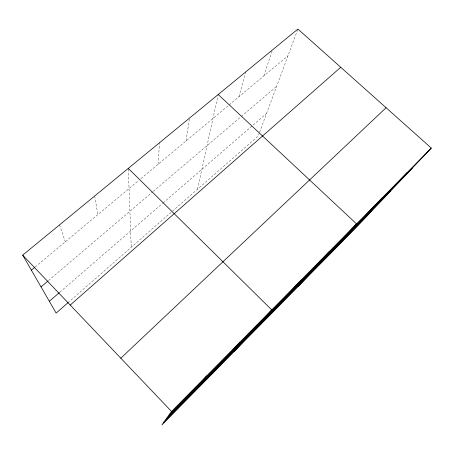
<?xml version="1.0" encoding="UTF-8"?>
<svg xmlns="http://www.w3.org/2000/svg" width="454" height="454" viewBox="0 0 454 454"><rect width="100%" height="100%" fill="white"/><g stroke="black" fill="none" stroke-linecap="round" stroke-linejoin="round"><path stroke-width="0.34" stroke-dasharray="2.27 1.7" d="M158.117 164.263L159.513 142.738M186.078 140.899L189.466 118.136M197.524 189.216L218.062 95.204M238.912 96.759L245.818 71.834M263.893 75.886L272.145 50.689M259.353 132.869L258.156 136.092L68.815 301.995M259.592 132.222L297.659 29.703M59.928 292.126L162.538 203.381M163.065 202.927L266.583 113.392M48.595 280.476L152.799 191.77M153.333 191.316L240.728 116.922M241.267 116.468L276.611 86.379M35.14 267.009L138.731 180.459M140.888 178.66L287.984 55.757M59.519 224.895L65.319 241.795M94.676 196.009L97.848 214.617M128.312 169.092L131.24 247.299"/><path stroke-width="0.68" d="M431.3 148.072L171.55 411.483L161.891 424.95L355.947 227.675L431.3 148.072L297.898 29.05L22.7 255.142L56.154 313.09L68.287 302.455M201.423 382.132L206.559 375.974M232.403 350.692L239.916 342.151M234.23 351.413L271.736 309.883L128.283 168.4M289.658 292.592L301.24 279.965M316.154 265.704L329.485 251.323M297.886 286.695L356.538 223.884L218.209 94.517M366.1 215.026L382.484 197.575M389.663 191.111L407.386 172.321M166.221 418.911L390.752 190.907M163.837 422.237L371.798 210.928M169.024 415.007L412.351 168.088M120.815 358.195L386.087 107.729M70.234 305.065L340.75 67.277M49.338 301.286L59.4 292.586M41.036 286.911L48.056 280.935M31.371 270.158L34.6 267.457M22.7 255.142L171.55 411.483"/></g></svg>
